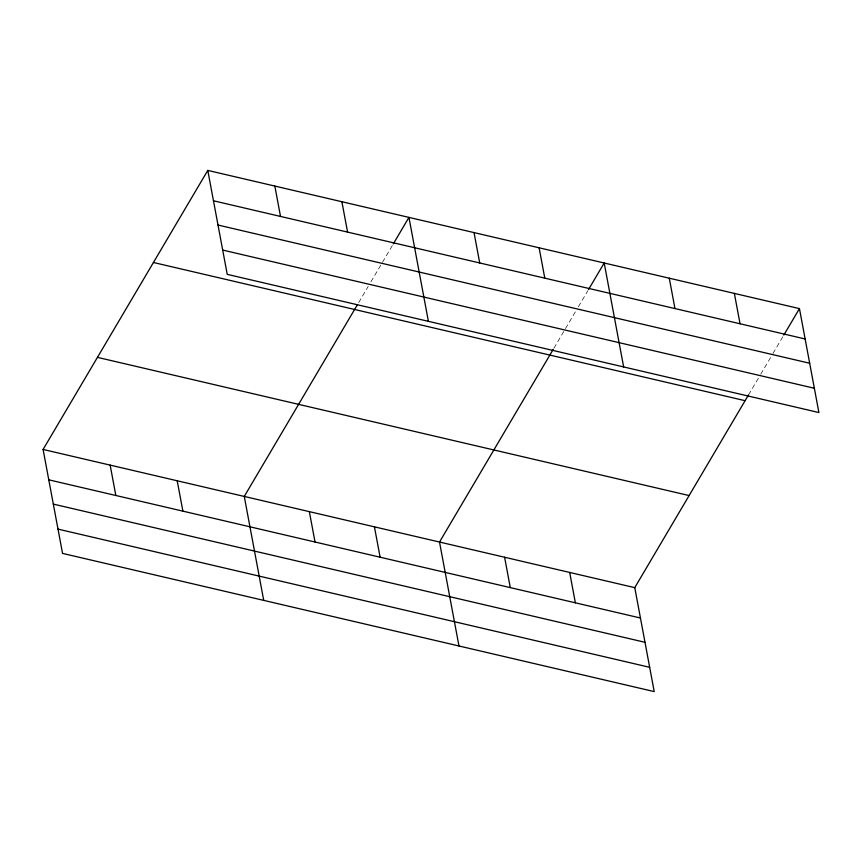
<?xml version="1.0" encoding="UTF-8"?>
<svg xmlns="http://www.w3.org/2000/svg" width="862" height="862" viewBox="0 0 862 862"><rect width="100%" height="100%" fill="white"/><g stroke="black" fill="none" stroke-linecap="round" stroke-linejoin="round"><path stroke-width="0.65" stroke-dasharray="4.31 3.23" d="M358.678 302.573L368.193 286.453M370.908 281.852L381.101 264.58M382.459 262.285L392.641 245.013M553.932 348.173L564.793 329.758M565.472 328.605L576.344 310.191M578.38 306.743L587.895 290.623M748.496 394.936L760.047 375.369M760.726 374.216L771.598 355.801M772.955 353.495L783.149 336.223"/><path stroke-width="1.29" d="M748.496 394.936L634.766 587.647L654.215 691.593L62.549 553.393L43.1 449.458L207.785 170.407L799.451 308.607L818.9 412.542L227.234 274.353L207.785 170.407M357.321 304.868L244.269 496.437L263.718 600.383M393.32 243.871L408.944 217.396L428.403 321.332M553.253 349.325L439.512 542.047L458.972 645.994M588.574 289.47L604.197 262.996L623.646 366.943M783.827 335.081L799.451 308.607M213.464 200.771L805.13 338.971M218.011 225.047L809.677 363.247M222.687 250.066L814.353 388.266M153.436 262.49L745.102 400.69M97.449 357.364L689.115 495.564M43.1 449.458L634.766 587.647M48.778 479.822L640.444 618.011M53.325 504.098L644.991 642.298M58.013 529.117L649.679 667.317M734.359 293.403L740.049 323.767M669.278 278.2L674.968 308.564M539.116 247.793L544.795 278.157M569.685 572.454L575.363 602.818M474.035 232.589L479.714 262.953M504.604 557.251L510.282 587.615M341.891 201.73L347.58 232.093M374.431 526.844L380.12 557.208M274.838 186.063L280.516 216.427M309.35 511.64L315.029 542.004M177.206 480.78L182.895 511.144M110.153 465.114L115.842 495.478"/></g></svg>
